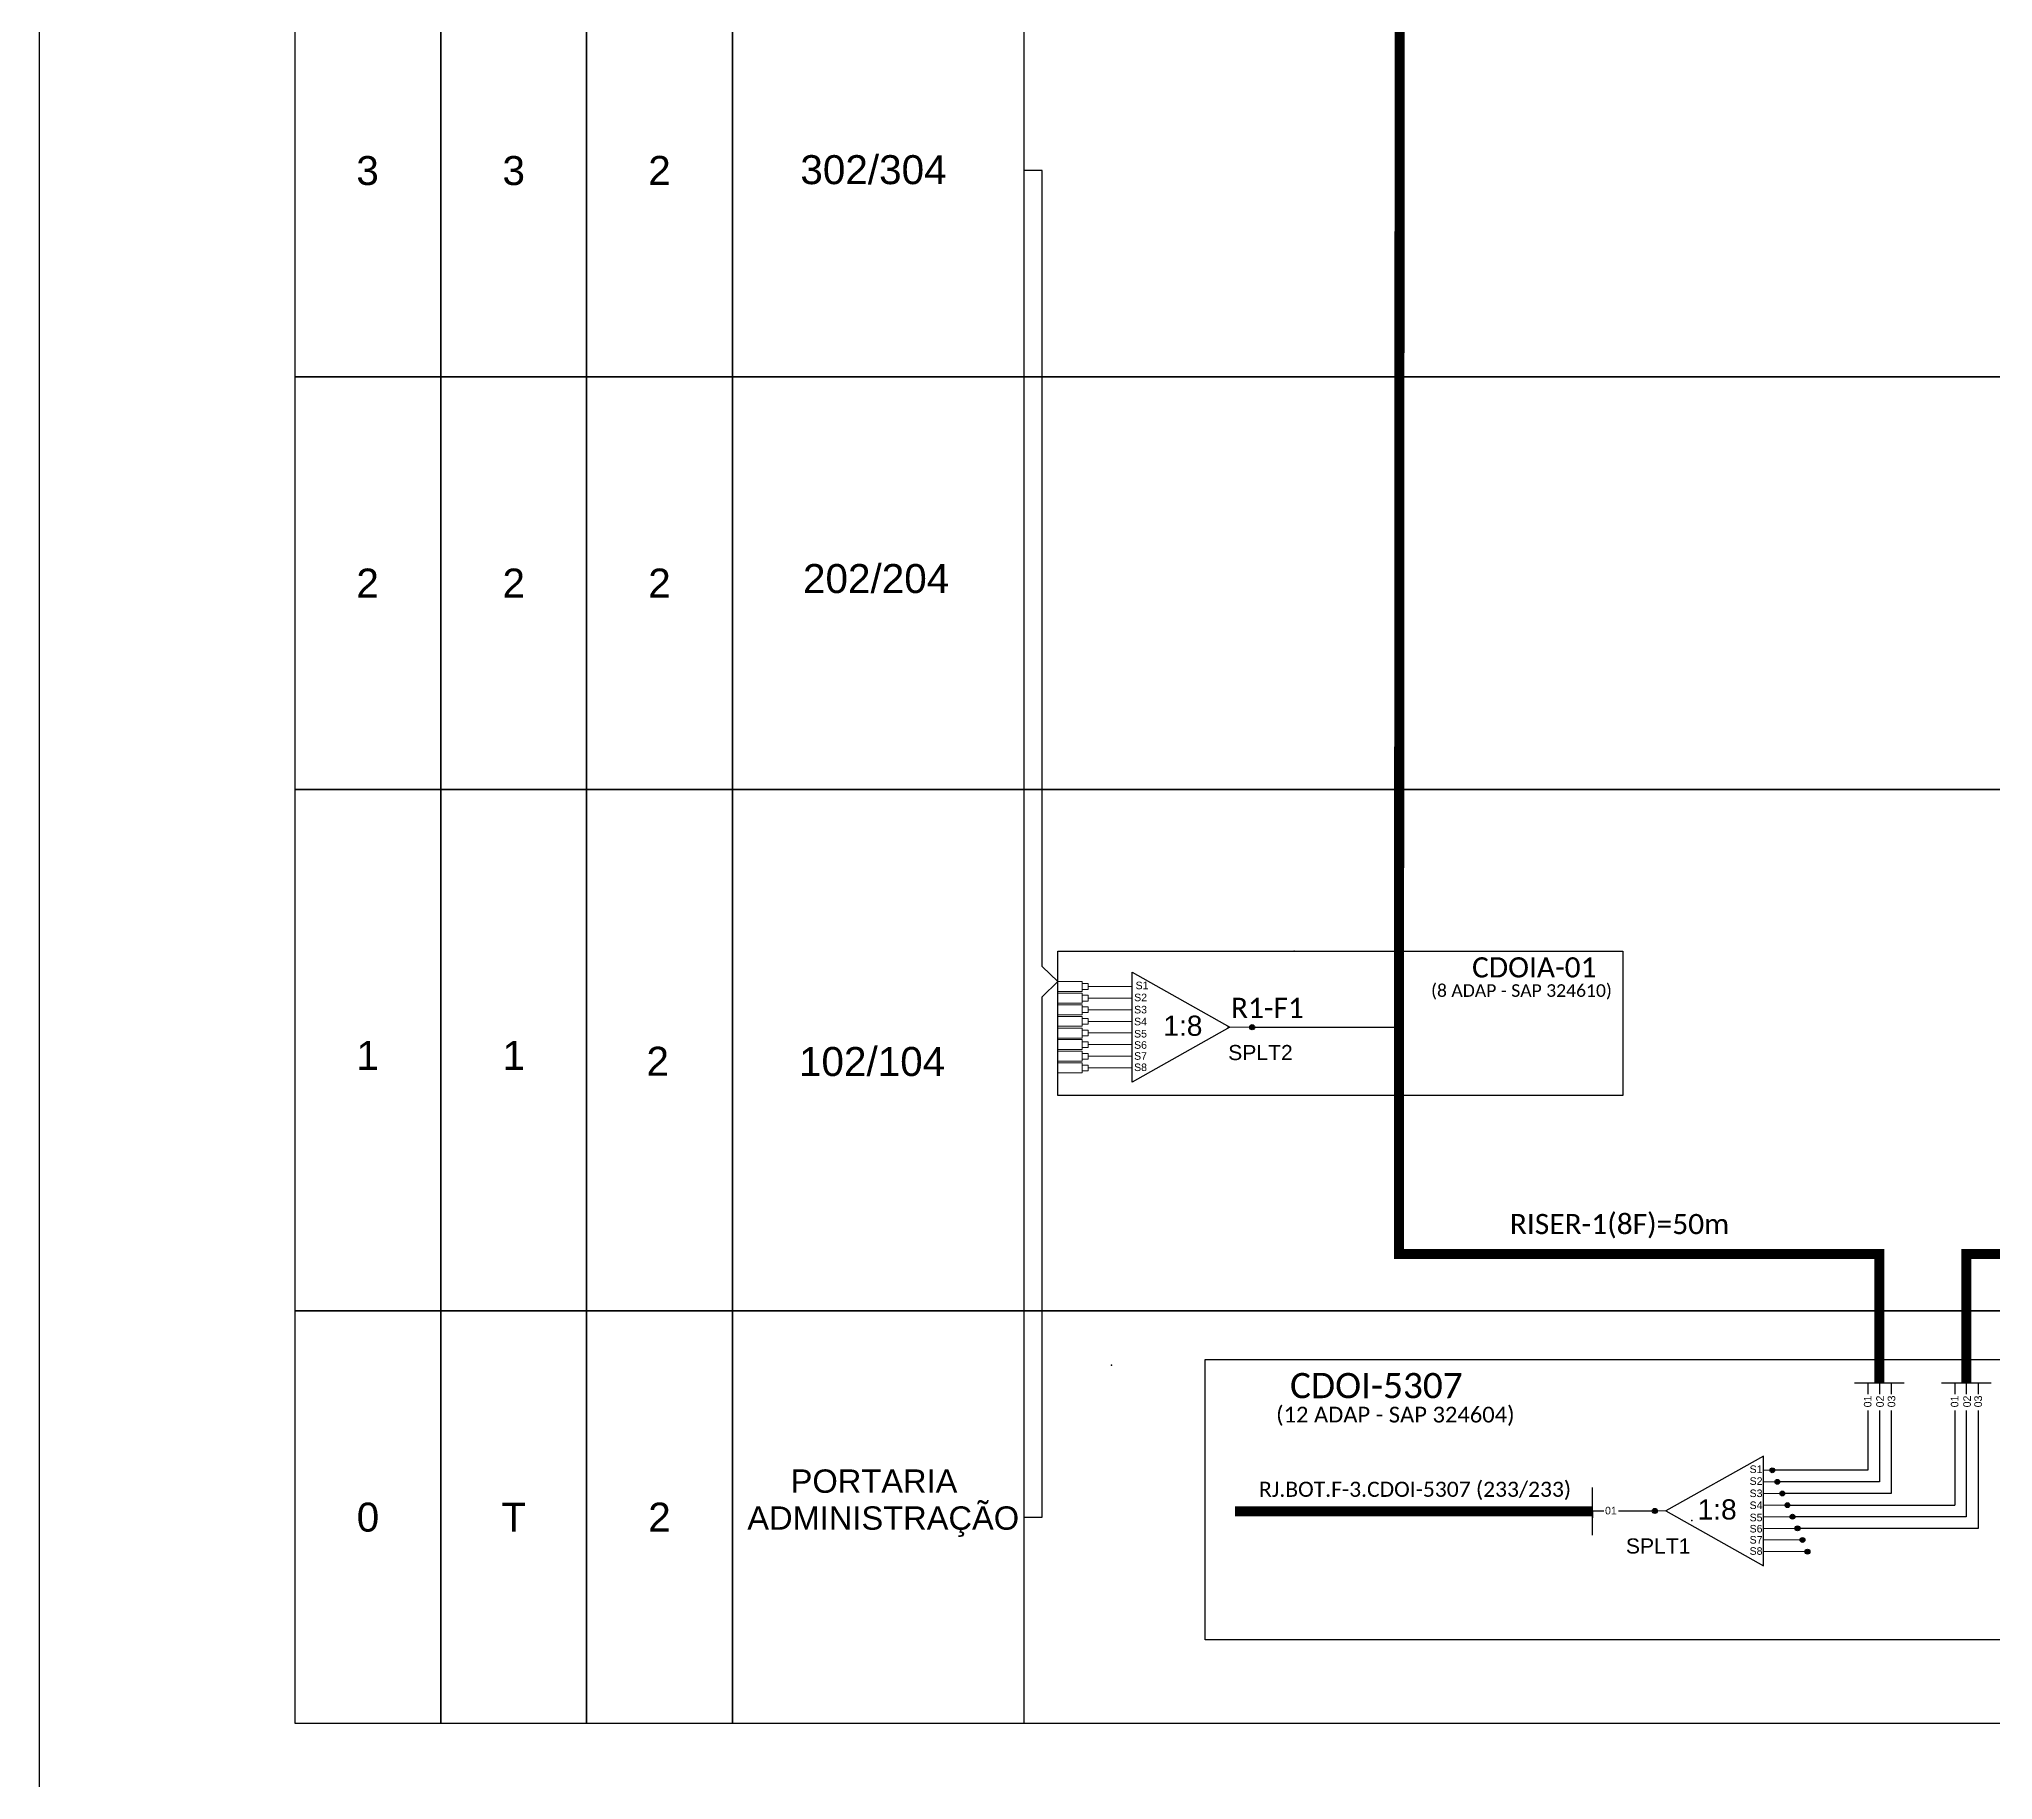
# Model space of a CAD drawing. Header units: millimetres. Extents: x 685560 to 956314, y 7459598 to 7518998.
# Drawn here: x 872214 to 887723, y 7473414 to 7487230 of the extents above; entities that cross this region are included whole.
import ezdxf
from ezdxf.enums import TextEntityAlignment as Align

# ---------------------------------------------------------------- set-up
doc = ezdxf.new("R2010")
doc.units = ezdxf.units.MM
doc.header["$LTSCALE"] = 3
doc.styles.add('ARIAL', font='')
doc.styles.add('WMF-Calibri0', font='')
doc.styles.get('ARIAL').set_extended_font_data('Arial')
doc.styles.get('WMF-Calibri0').set_extended_font_data('Calibri')

# ---------------------------------------------------------------- blocks, each defined once
blk = doc.blocks.new('A$C415C251F')
at = {"color": 3}
blk.add_point((0, 0), dxfattribs=at)
blk = doc.blocks.new('LEG_CDOIA8_C-SPLT_ESQ')
at = {"color": 3, "extrusion": (0, 0, -1), "xscale": -1, "zscale": -1}
blk.add_blockref('A$C415C251F', (0, 0), dxfattribs=at)
at = {"color": 1, "style": 'WMF-Calibri0', "flags": 4}
blk.add_attdef('CDO', (21.44, -2.61), '', height=2, dxfattribs=at)
blk.add_attdef('MODELO', text='', height=1.5, dxfattribs=at).set_placement((22.54, -4.54), align=Align.CENTER)
at = {"style": 'ARIAL', "flags": 4}
blk.add_attdef('SPLITAGEM', text='', height=1.5, dxfattribs=at).set_placement((18.61, -12.59), align=Align.CENTER)
blk = doc.blocks.new('SPLITTER_')
blk.add_point((0, 0))
at = {"style": 'ARIAL', "flags": 4}
blk.add_attdef('SPLT', (0, -3.26), '', height=1.5, dxfattribs=at)
blk = doc.blocks.new('SPLT_1-8_SC-APC_ESQ')
at = {"color": 3, "lineweight": 0}
for points in [[(2.41, -3.02), (0, -3.02)], [(2.41, -3.02), (2.41, -4)], [(2.99, -3.51), (7.37, -3.51)], [(2.41, -4), (0, -4)], [(2.41, -4.17), (0, -4.17)], [(2.41, -5.16), (0, -5.16)], [(2.41, -5.32), (0, -5.32)], [(2.41, -4.17), (2.41, -5.16)], [(2.41, -5.32), (2.41, -6.31)], [(7.37, -4.66), (2.99, -4.66)], [(2.41, -6.31), (0, -6.31)], [(2.41, -6.48), (0, -6.48)], [(2.41, -7.46), (0, -7.46)], [(2.41, -7.63), (0, -7.63)], [(2.41, -6.48), (2.41, -7.46)], [(2.41, -7.63), (2.41, -8.62)], [(7.37, -5.82), (2.99, -5.82)], [(7.37, -6.97), (2.99, -6.97)], [(2.41, -8.62), (0, -8.62)], [(2.41, -8.78), (0, -8.78)], [(2.41, -8.78), (2.41, -9.77)], [(7.37, -8.12), (2.99, -8.12)], [(7.37, -9.28), (2.99, -9.28)], [(2.41, -9.77), (0, -9.77)], [(2.41, -9.94), (0, -9.94)], [(2.41, -10.92), (0, -10.92)], [(2.41, -11.09), (0, -11.09)], [(2.41, -9.94), (2.41, -10.92)], [(2.41, -11.09), (2.41, -12.08)], [(7.37, -10.43), (2.99, -10.43)], [(7.37, -11.58), (2.99, -11.58)], [(2.41, -12.08), (0, -12.08)]]:
    blk.add_lwpolyline(points, dxfattribs=at)
for points in [[(2.99, -3.22), (2.41, -3.22), (2.41, -3.8), (2.99, -3.8)], [(2.99, -4.38), (2.41, -4.38), (2.41, -4.95), (2.99, -4.95)], [(2.99, -5.53), (2.41, -5.53), (2.41, -6.1), (2.99, -6.1)], [(2.99, -6.68), (2.41, -6.68), (2.41, -7.26), (2.99, -7.26)], [(2.99, -7.84), (2.41, -7.84), (2.41, -8.41), (2.99, -8.41)], [(2.99, -8.99), (2.41, -8.99), (2.41, -9.56), (2.99, -9.56)], [(2.99, -10.14), (2.41, -10.14), (2.41, -10.72), (2.99, -10.72)], [(2.99, -11.3), (2.41, -11.3), (2.41, -11.87), (2.99, -11.87)]]:
    blk.add_lwpolyline(points, close=True, dxfattribs=at)
at = {"color": 1}
blk.add_lwpolyline([(7.37, -2.1), (17.04, -7.55), (7.37, -13), (7.37, -2.1)], dxfattribs=at)
at = {"color": 1, "lineweight": 0}
blk.add_lwpolyline([(17.04, -7.55), (19.26, -7.55)], dxfattribs=at)
at = {"color": 1, "style": 'ARIAL'}
for s, height, p in [('S1', 0.75, (7.7, -3.78)), ('S3', 0.75, (7.55, -6.18)), ('S2', 0.75, (7.56, -4.97)), ('S4', 0.75, (7.55, -7.36)), ('1:8', 2, (10.45, -8.4)), ('S5', 0.75, (7.55, -8.57)), ('S6', 0.75, (7.55, -9.69)), ('S7', 0.75, (7.55, -10.78)), ('S8', 0.75, (7.55, -11.9))]:
    blk.add_text(s, height=height, dxfattribs=at).set_placement(p)

msp = doc.modelspace()

# ---------------------------------------------------------------- hatches: boundary and pattern name
h = msp.add_hatch(color=3)
h.dxf.hatch_style = 1
edge = h.paths.add_edge_path()
edge.add_arc((881843, 7479388), 20.5, 0, 360)
h = msp.add_hatch(color=3)
h.dxf.hatch_style = 1
edge = h.paths.add_edge_path()
edge.add_arc((885972, 7475872), 19.3, 0, 360)
h = msp.add_hatch(color=3)
h.dxf.hatch_style = 1
edge = h.paths.add_edge_path()
edge.add_arc((886012, 7475780), 19.3, 0, 360)
h = msp.add_hatch(color=3)
h.dxf.hatch_style = 1
edge = h.paths.add_edge_path()
edge.add_arc((886052, 7475687), 19.3, 0, 360)
h = msp.add_hatch(color=3)
h.dxf.hatch_style = 1
edge = h.paths.add_edge_path()
edge.add_arc((886092, 7475595), 19.3, 0, 360)
h = msp.add_hatch(color=3)
h.dxf.hatch_style = 1
edge = h.paths.add_edge_path()
edge.add_arc((885040, 7475549), 20.5, 0, 360)
h = msp.add_hatch(color=3)
h.dxf.hatch_style = 1
edge = h.paths.add_edge_path()
edge.add_arc((886132, 7475503), 19.3, 0, 360)
h = msp.add_hatch(color=3)
h.dxf.hatch_style = 1
edge = h.paths.add_edge_path()
edge.add_arc((886172, 7475411), 19.3, 0, 360)
h = msp.add_hatch(color=3)
h.dxf.hatch_style = 1
edge = h.paths.add_edge_path()
edge.add_arc((886212, 7475319), 19.3, 0, 360)
h = msp.add_hatch(color=3)
h.dxf.hatch_style = 1
edge = h.paths.add_edge_path()
edge.add_arc((886252, 7475226), 19.3, 0, 360)

# ---------------------------------------------------------------- linework, layer by layer
for points in [[(872214, 7459598), (956314, 7459598), (956314, 7518998), (872214, 7518998)], [(874246, 7487824), (875403, 7487824), (875403, 7484550), (874246, 7484550)], [(875403, 7487824), (876560, 7487824), (876560, 7484550), (875403, 7484550)], [(876560, 7487824), (892990, 7487824), (892990, 7484550), (876560, 7484550)], [(876560, 7487824), (877718, 7487824), (877718, 7484550), (876560, 7484550)], [(877718, 7487824), (880032, 7487824), (880032, 7484550), (877718, 7484550)], [(874246, 7484550), (875403, 7484550), (875403, 7481276), (874246, 7481276)], [(875403, 7484550), (876560, 7484550), (876560, 7481276), (875403, 7481276)], [(876560, 7484550), (892990, 7484550), (892990, 7481276), (876560, 7481276)], [(876560, 7484550), (877718, 7484550), (877718, 7481276), (876560, 7481276)], [(877718, 7484550), (880032, 7484550), (880032, 7481276), (877718, 7481276)], [(874246, 7481276), (875403, 7481276), (875403, 7477137), (874246, 7477137)], [(875403, 7481276), (876560, 7481276), (876560, 7477137), (875403, 7477137)], [(876560, 7481276), (892990, 7481276), (892990, 7477137), (876560, 7477137)], [(876560, 7481276), (877718, 7481276), (877718, 7477137), (876560, 7477137)], [(877718, 7481276), (880032, 7481276), (880032, 7477137), (877718, 7477137)], [(874246, 7477137), (875403, 7477137), (875403, 7473862), (874246, 7473862)], [(875403, 7477137), (876560, 7477137), (876560, 7473862), (875403, 7473862)], [(876560, 7477137), (892990, 7477137), (892990, 7473862), (876560, 7473862)], [(876560, 7477137), (877718, 7477137), (877718, 7473862), (876560, 7473862)], [(877718, 7477137), (880032, 7477137), (880032, 7473862), (877718, 7473862)]]:
    msp.add_lwpolyline(points, close=True)
at = {"color": 5, "const_width": 80}
msp.add_lwpolyline([(886822, 7476565), (886822, 7477588), (883008, 7477588), (883024, 7502309)], dxfattribs=at)
at = {"color": 6, "const_width": 80}
msp.add_lwpolyline([(887512, 7476565), (887512, 7477588), (890094, 7477588), (890093, 7502301)], dxfattribs=at)
at = {"color": 3}
for points in [[(880176, 7479871), (880176, 7486187), (880032, 7486187)], [(880032, 7475500), (880176, 7475500), (880176, 7479630), (880302, 7479751), (880176, 7479871), (880176, 7479871)], [(884546, 7475549), (884635, 7475549)], [(884750, 7475549), (885040, 7475549), (885040, 7475549)]]:
    msp.add_lwpolyline(points, dxfattribs=at)
at = {"color": 1}
for points in [[(880302, 7479992), (884785, 7479992), (884785, 7478846), (880302, 7478846)], [(881470, 7476752), (888413, 7476752), (888413, 7474527), (881470, 7474527)]]:
    msp.add_lwpolyline(points, close=True, dxfattribs=at)
at = {"color": 5}
for points in [[(881843, 7479388), (883024, 7479388)], [(886624, 7476565), (887020, 7476565)], [(886730, 7476565), (886730, 7476477)], [(886822, 7476565), (886822, 7476477)], [(886915, 7476565), (886915, 7476477)], [(886730, 7476347), (886730, 7475872), (885991, 7475872)], [(886822, 7476347), (886822, 7475780), (886031, 7475780)], [(886915, 7476347), (886915, 7475687), (886071, 7475687)]]:
    msp.add_lwpolyline(points, dxfattribs=at)
at = {"color": 6}
for points in [[(887315, 7476565), (887710, 7476565)], [(887420, 7476565), (887420, 7476476)], [(887501, 7476565), (887709, 7476565)], [(887512, 7476565), (887512, 7476476)], [(887605, 7476565), (887605, 7476476)], [(887512, 7476346), (887512, 7475503), (886151, 7475503)], [(887605, 7476346), (887605, 7475411), (886191, 7475411)], [(887420, 7476346), (887420, 7475595)], [(886111, 7475595), (887420, 7475595)]]:
    msp.add_lwpolyline(points, dxfattribs=at)
at = {"color": 1}
for points in [[(885902, 7475985), (885128, 7475549), (885902, 7475113), (885902, 7475985)], [(884546, 7475357), (884546, 7475734)]]:
    msp.add_lwpolyline(points, dxfattribs=at)
at = {"color": 7, "lineweight": 0}
for points in [[(885972, 7475872), (885902, 7475872)], [(885902, 7475780), (886012, 7475780)], [(885902, 7475687), (886052, 7475687)], [(885902, 7475595), (886092, 7475595)], [(885902, 7475503), (886132, 7475503)], [(885902, 7475411), (886172, 7475411)], [(885902, 7475319), (886212, 7475319)], [(885902, 7475226), (886252, 7475226)]]:
    msp.add_lwpolyline(points, dxfattribs=at)
at = {"color": 1, "const_width": 80}
msp.add_lwpolyline([(881706, 7475546), (884546, 7475546)], dxfattribs=at)
msp.add_lwpolyline([(884546, 7475549), (884546, 7475495)])
at = {"color": 1, "lineweight": 0}
msp.add_lwpolyline([(885128, 7475549), (884951, 7475549)], dxfattribs=at)
at = {"color": 3}
for centre, radius in [((881843, 7479388), 20.5), ((885972, 7475872), 19.3), ((886012, 7475780), 19.3), ((886052, 7475687), 19.3), ((886092, 7475595), 19.3), ((885040, 7475549), 20.5), ((886132, 7475503), 19.3), ((886172, 7475411), 19.3), ((886212, 7475319), 19.3), ((886252, 7475226), 19.3)]:
    msp.add_circle(centre, radius, dxfattribs=at)

# ---------------------------------------------------------------- block references
ref = msp.add_blockref('LEG_CDOIA8_C-SPLT_ESQ', (882178, 7479992), dxfattribs=dict(at, xscale=80.00000000001819, yscale=79.99999999992724, zscale=80))
ref.add_attrib('CDO', 'CDOIA-01', (883589, 7479783), dxfattribs={"color": 1, "height": 160, "style": 'WMF-Calibri0'})
ref.add_attrib('MODELO', '(8 ADAP - SAP 324610)', dxfattribs={"color": 1, "height": 100, "style": 'WMF-Calibri0'}).set_placement((883981, 7479629), align=Align.CENTER)
at = {"xscale": 80.00000000001819, "yscale": 79.99999999992724, "zscale": 80}
msp.add_blockref('SPLT_1-8_SC-APC_ESQ', (880302, 7479992), dxfattribs=at)
ref = msp.add_blockref('SPLITTER_', (881653, 7479388), dxfattribs=dict(xscale=80.00000000001819, yscale=79.99999999992724, zscale=80))
ref.add_attrib('SPLT', 'SPLT2', (881653, 7479127), dxfattribs={"height": 120, "style": 'ARIAL'})
at = {"color": 3}
ref = msp.add_blockref('LEG_CDOIA8_C-SPLT_ESQ', (880726, 7476705), dxfattribs=dict(at, xscale=100, yscale=100, zscale=100))
ref.add_attrib('CDO', 'CDOI-5307', (882144, 7476444), dxfattribs={"color": 1, "height": 200, "style": 'WMF-Calibri0'})
ref.add_attrib('MODELO', '(12 ADAP - SAP 324604)', dxfattribs={"color": 1, "height": 125, "style": 'WMF-Calibri0'}).set_placement((882980, 7476251), align=Align.CENTER)
ref = msp.add_blockref('SPLITTER_', (885333, 7475472), dxfattribs=dict(xscale=-80.00000000001819, yscale=79.99999999992724, zscale=80))
ref.add_attrib('SPLT', 'SPLT1', (884810, 7475211), dxfattribs={"height": 120, "style": 'ARIAL'})

# ---------------------------------------------------------------- texts
at = {"style": 'ARIAL'}
for s, height, p in [('302/304', 230, (878257, 7486079)), ('202/204', 230, (878278, 7482834)), ('102/104', 230, (878246, 7479001)), ('PORTARIA', 185.4, (878180, 7475693)), ('ADMINISTRAÇÃO', 185.36, (877836, 7475400))]:
    msp.add_text(s, height=height, dxfattribs=at).set_placement(p)
at = {"color": 5, "style": 'WMF-Calibri0'}
for s, p in [('R1-F1', (881675, 7479462)), ('RISER-1(8F)=50m', (883889, 7477746))]:
    msp.add_text(s, height=160, dxfattribs=at).set_placement(p)
at = {"style": 'ARIAL'}
for s, p in [('01', (886729, 7476418)), ('02', (886827, 7476418)), ('03', (886918, 7476418)), ('01', (887419, 7476418)), ('02', (887518, 7476418)), ('03', (887606, 7476418))]:
    msp.add_text(s, height=60, rotation=90, dxfattribs=at).set_placement(p, align=Align.MIDDLE_CENTER)
at = {"color": 1}
for s, height, style, p in [('S1', 60, 'ARIAL', (885792, 7475850)), ('RJ.BOT.F-3.CDOI-5307 (233/233)', 120, 'WMF-Calibri0', (881898, 7475661)), ('S2', 60, 'ARIAL', (885792, 7475756)), ('1:8', 160, 'ARIAL', (885379, 7475481)), ('S3', 60, 'ARIAL', (885792, 7475659)), ('S4', 60, 'ARIAL', (885792, 7475564)), ('S5', 60, 'ARIAL', (885792, 7475467)), ('S6', 60, 'ARIAL', (885792, 7475378)), ('S7', 60, 'ARIAL', (885792, 7475290)), ('S8', 60, 'ARIAL', (885792, 7475201))]:
    msp.add_text(s, height=height, dxfattribs=dict(at, style=style)).set_placement(p)
at = {"style": 'ARIAL'}
msp.add_text('01', height=60, dxfattribs=at).set_placement((884691, 7475552), align=Align.MIDDLE_CENTER)
at = {"style": 'ARIAL', "flags": 12}
for tag, p in [('3', (874822, 7486187)), ('3', (875982, 7486187)), ('2', (877139, 7486188)), ('2', (874822, 7482913)), ('2', (875982, 7482913)), ('2', (877139, 7482913)), ('1', (874822, 7479164)), ('1', (875982, 7479164)), ('2', (877125, 7479118)), ('0', (874825, 7475500)), ('T', (875982, 7475500)), ('2', (877139, 7475500))]:
    msp.add_attdef(tag, text='XX', height=230, dxfattribs=at).set_placement(p, align=Align.MIDDLE_CENTER)

doc.saveas('drawing.dxf')
